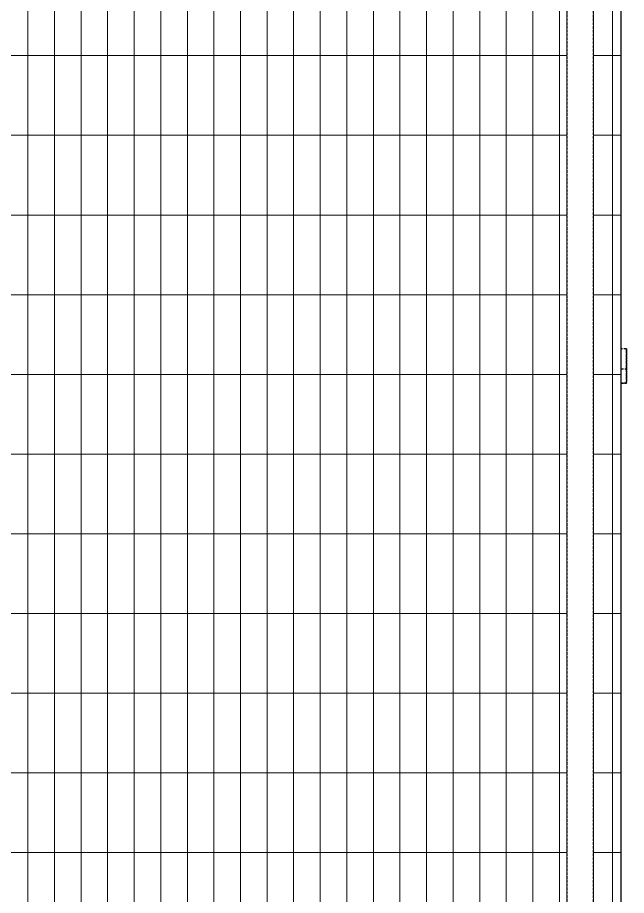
# Model space of a CAD drawing. Header units: millimetres. Extents: x -4391136 to -1798569, y -886572 to -291056.
# Drawn here: x -2667199 to -2666054, y -500351 to -498699 of the extents above; entities that cross this region are included whole.
import ezdxf

# ---------------------------------------------------------------- set-up
doc = ezdxf.new("R2010")
doc.units = ezdxf.units.MM
doc.linetypes.add('Xref-C-1-PP17-AR-2214-01-B$0$Hidden', pattern=[7.143800000000001, 4.7625, -2.3813])
for name, color, linetype in [('Xref-C-1-PP17-AR-2214-01-B$0$A-DETL-MBND', 7, 'Xref-C-1-PP17-AR-2214-01-B$0$Hidden'), ('Xref-C-1-PP17-AR-2214-01-B$0$A-FLOR-E', 7, 'Continuous'), ('Xref-C-1-PP17-AR-2214-01-B$0$A-FLOR-HRAL', 7, 'Continuous'), ('Xref-C-1-PP17-AR-2214-01-B$0$A-FLOR-PATT', 7, 'Continuous')]:
    doc.layers.add(name, color=color, linetype=linetype)

# ---------------------------------------------------------------- blocks, each defined once
blk = doc.blocks.new('Xref-C-1-PP17-AR-2214-01-B$0$Handrail Type - Handrail_Internal_-27064389-ENTRANCE 2 - LOWER ROOF FLOOR PLAN01-flat-1')
at = {"layer": 'Xref-C-1-PP17-AR-2214-01-B$0$A-DETL-MBND', "color": 7}
for p, q in [((-2733004.878804117, -497478.9466690928), (-2733004.878804117, -501848.9466707962)), ((-2732954.878804117, -501848.9466707962), (-2732954.878804117, -497478.9466690928))]:
    blk.add_line(p, q, dxfattribs=at)
blk = doc.blocks.new('Xref-C-1-PP17-AR-2214-01-B$0$C-Channels - C125x65x13_4 kg_m-22771014-ENTRANCE 2 - LOWER ROOF FLOOR PLAN01-flat-1')
at = {"layer": 'Xref-C-1-PP17-AR-2214-01-B$0$A-DETL-MBND', "color": 7}
for p, q in [((-1175, -27.40000000002328), (-1175, 37.59999999997672)), ((-1175, 35.84264068712946), (-1175, 31.59999999997672)), ((1174.999999997206, 37.59999999945285), (1164.991180103272, 37.59999999945285)), ((1175, 37.59999999997672), (1164.991180106066, 37.59999999997672)), ((1175, 37.59999999997672), (1164.991180106066, 37.59999999997672)), ((1175, -27.40000000002328), (1175, 37.59999999997672)), ((1175, 37.59999999997672), (1175, -27.40000000002328)), ((1175, 35.84264068712946), (1175, 31.59999999997672)), ((1175, 31.59999999997672), (1175, 35.84264068712946)), ((-1175, 31.59999999997672), (-1175, -19.40000000002328)), ((1175, 31.59999999997672), (1175, -19.40000000002328)), ((1175, -19.40000000002328), (1175, 31.59999999997672)), ((1164.991180106066, 0), (1175, 0)), ((1164.991180106066, -27.40000000002328), (1175, -27.40000000002328)), ((1175, -27.40000000002328), (1164.991180106066, -27.40000000002328))]:
    blk.add_line(p, q, dxfattribs=at)
blk = doc.blocks.new('Xref-C-1-PP17-AR-2214-01-B$0$Top Rail Type - Top Rail_Internal_-V30-ENTRANCE 2 - LOWER ROOF FLOOR PLAN01-flat-1')
at = {"layer": 'Xref-C-1-PP17-AR-2214-01-B$0$A-FLOR-HRAL', "color": 7, "lineweight": 9}
for p, q in [((-2733004.878804114, -501848.9466707957), (-2733004.878804114, -497478.9466690923)), ((-2732954.878804114, -501848.9466707957), (-2732954.878804114, -497478.9466690923))]:
    blk.add_line(p, q, dxfattribs=at)
blk = doc.blocks.new('Xref-C-1-PP17-AR-2214-01-B$0$Top Rail Type - Top Rail_Internal_-12767179-ENTRANCE 2 - LOWER ROOF FLOOR PLAN01-flat-1')
at = {"layer": 'Xref-C-1-PP17-AR-2214-01-B$0$A-FLOR-HRAL', "color": 7, "lineweight": 9}
for p, q in [((-2733004.878804117, -497478.9466690928), (-2733004.878804117, -501848.9466707962)), ((-2732954.878804117, -501848.9466707962), (-2732954.878804117, -497478.9466690928))]:
    blk.add_line(p, q, dxfattribs=at)
blk = doc.blocks.new('Xref-C-1-PP17-AR-2214-01-B')
at = {"layer": 'Xref-C-1-PP17-AR-2214-01-B$0$A-FLOR-PATT', "lineweight": 9}
h = blk.add_hatch(dxfattribs=at)
h.set_pattern_fill('ACET-2D-FP_19', style=0, pattern_type=2)
h.set_pattern_definition([(90, (-2225229.879, -3346670.639), (-50, 0), []), (180, (-2225229.879, -3346670.639), (0, -150), [])])
h.paths.add_polyline_path([(-2735008.163752315, -497608.9466690929), (-2734955.244708749, -497608.9466690929), (-2734955.244708749, -497383.9466690928), (-2735002.744708749, -497383.9466690928), (-2735002.744708749, -497378.9466690929), (-2735075.244708748, -497378.9466690929), (-2735075.244708748, -497608.9466690929)], flags=17)
h.paths.add_polyline_path([(-2734505.244708748, -497584.2708481504), (-2734505.244708748, -497608.9466690929), (-2734385.244708749, -497608.9466690929), (-2734385.244708749, -497378.9466690929), (-2734457.744708749, -497378.9466690929), (-2734457.744708749, -497383.9466690928), (-2734505.244708748, -497383.9466690928)], flags=17)
h.paths.add_polyline_path([(-2734510.411375415, -497616.4466690929), (-2734510.244708749, -497616.4466690929), (-2734510.244708749, -497553.9466690929), (-2734950.244708748, -497553.9466690929), (-2734950.078042082, -497616.4466690929)], flags=17)
h.paths.add_polyline_path([(-2732954.878804117, -501948.9466707962), (-2732902.744708749, -501948.9466707962), (-2732902.744708749, -497378.9466690929), (-2732954.878804117, -497378.9466690929)])
h.paths.add_polyline_path([(-2733077.723361472, -501948.9466707962), (-2733051.557866362, -501948.9466707962), (-2733004.878804117, -501948.9466707962), (-2733004.878804117, -497378.9466690929), (-2734380.244708748, -497378.9466690929), (-2734380.244708748, -497658.9466690929), (-2734510.244708749, -497658.9466690929), (-2734510.244708749, -497651.4466690929), (-2734950.244708748, -497651.4466690929), (-2734950.244708748, -497658.9466690929), (-2735080.244708749, -497658.9466690929), (-2735080.244708749, -497378.9466690929), (-2735242.744708749, -497378.9466690929), (-2735242.744708749, -499398.9466707963), (-2734062.744708749, -499398.9466707963), (-2734062.744708749, -500198.9466707963), (-2735242.744708749, -500198.9466707963), (-2735242.744708749, -500398.9466707964), (-2734392.744708748, -500398.9466707964), (-2734392.744708748, -500858.9253235199), (-2734177.875250902, -501660.6304539044), (-2734219.409372115, -501671.762245094), (-2734392.744708748, -501025.0261754413), (-2734392.744708748, -501948.9466707962), (-2733243.824213392, -501948.9466707962), (-2733890.560283046, -501775.6113341624), (-2733879.428491856, -501734.0772129497)])
at = {"layer": 'Xref-C-1-PP17-AR-2214-01-B$0$A-FLOR-E', "color": 7}
blk.add_line((-2732902.744708746, -501948.9466707956), (-2732902.744708746, -495678.9466690923), dxfattribs=at)
at = {"color": 7}
for name, p in [('Xref-C-1-PP17-AR-2214-01-B$0$Top Rail Type - Top Rail_Internal_-V30-ENTRANCE 2 - LOWER ROOF FLOOR PLAN01-flat-1', (0, 0)), ('Xref-C-1-PP17-AR-2214-01-B$0$Handrail Type - Handrail_Internal_-27064389-ENTRANCE 2 - LOWER ROOF FLOOR PLAN01-flat-1', (0, 0)), ('Xref-C-1-PP17-AR-2214-01-B$0$Top Rail Type - Top Rail_Internal_-12767179-ENTRANCE 2 - LOWER ROOF FLOOR PLAN01-flat-1', (0, 0)), ('Xref-C-1-PP17-AR-2214-01-B$0$C-Channels - C125x65x13_4 kg_m-22771014-ENTRANCE 2 - LOWER ROOF FLOOR PLAN01-flat-1', (-2734067.735888852, -499359.8800012902))]:
    blk.add_blockref(name, p, dxfattribs=at)

msp = doc.modelspace()

# ---------------------------------------------------------------- block references
at = {"color": 7}
msp.add_blockref('Xref-C-1-PP17-AR-2214-01-B', (66839, 0), dxfattribs=at)

doc.saveas('drawing.dxf')
